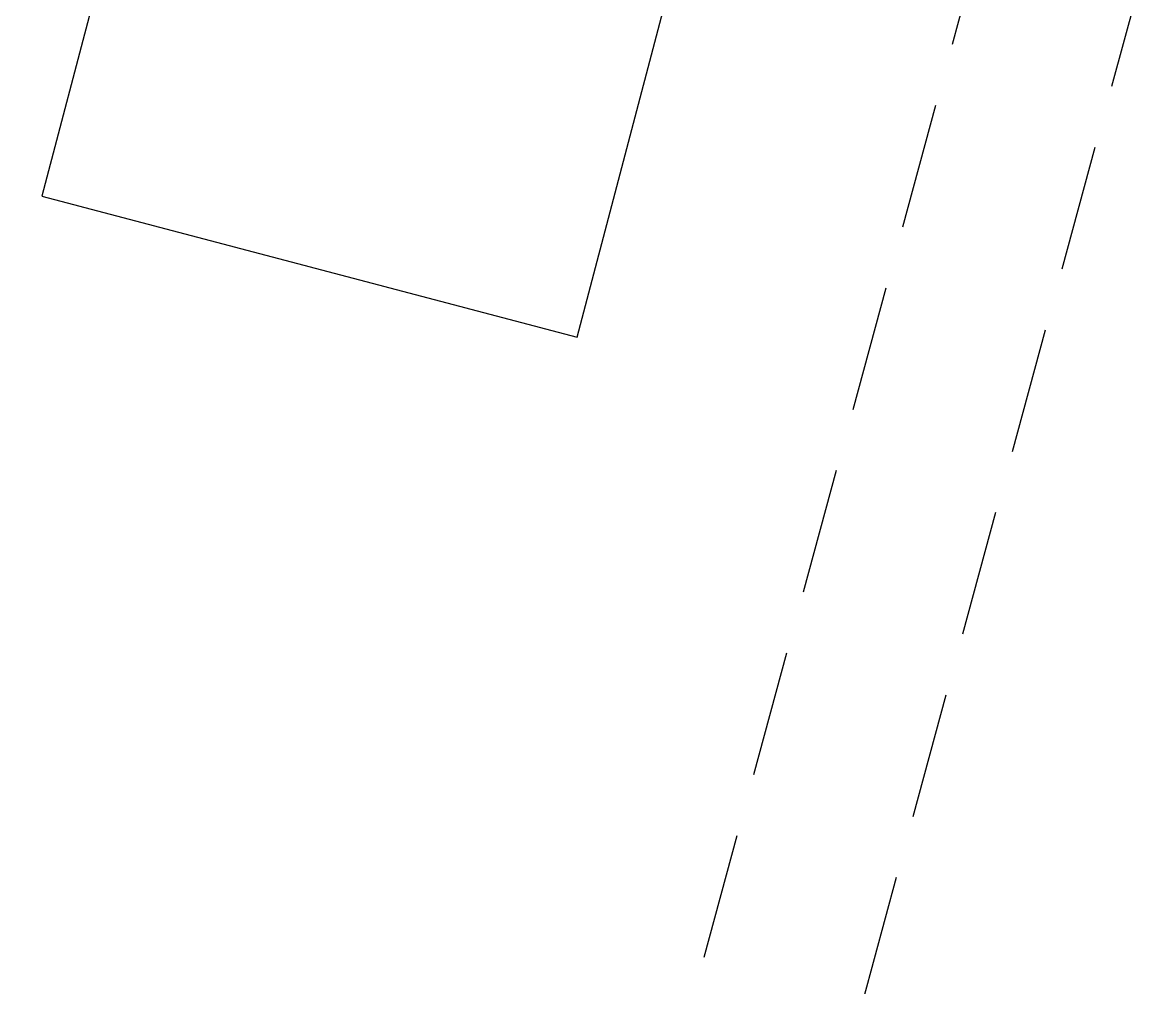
# Model space of a CAD drawing. Extents: x -16413 to 78405, y -232 to 83089.
# Drawn here: x 15223 to 16002, y 26590 to 27259 of the extents above; entities that cross this region are included whole.
import ezdxf

# ---------------------------------------------------------------- set-up
doc = ezdxf.new("R2010")
doc.units = 0
doc.header["$LTSCALE"] = 350
doc.header["$MEASUREMENT"] = 0
doc.linetypes.add('HIDDEN', pattern=[0.375, 0.25, -0.125])
doc.layers.add('BACKGROUND', color=7, linetype='CONTINUOUS')

msp = doc.modelspace()

# ---------------------------------------------------------------- linework, layer by layer
at = {"layer": 'BACKGROUND'}
for p, q in [((15306.96, 27405.77), (15236.63, 27138.88)), ((15607.96, 27041.04), (15678.29, 27307.92)), ((15236.63, 27138.88), (15607.96, 27041.04))]:
    msp.add_line(p, q, dxfattribs=at)
at = {"layer": 'BACKGROUND', "linetype": 'HIDDEN'}
for p, q in [((15891.09, 27328.37), (15223.17, 24871.77)), ((16001.71, 27299.22), (15333.1, 24842.04))]:
    msp.add_line(p, q, dxfattribs=at)

doc.saveas('drawing.dxf')
